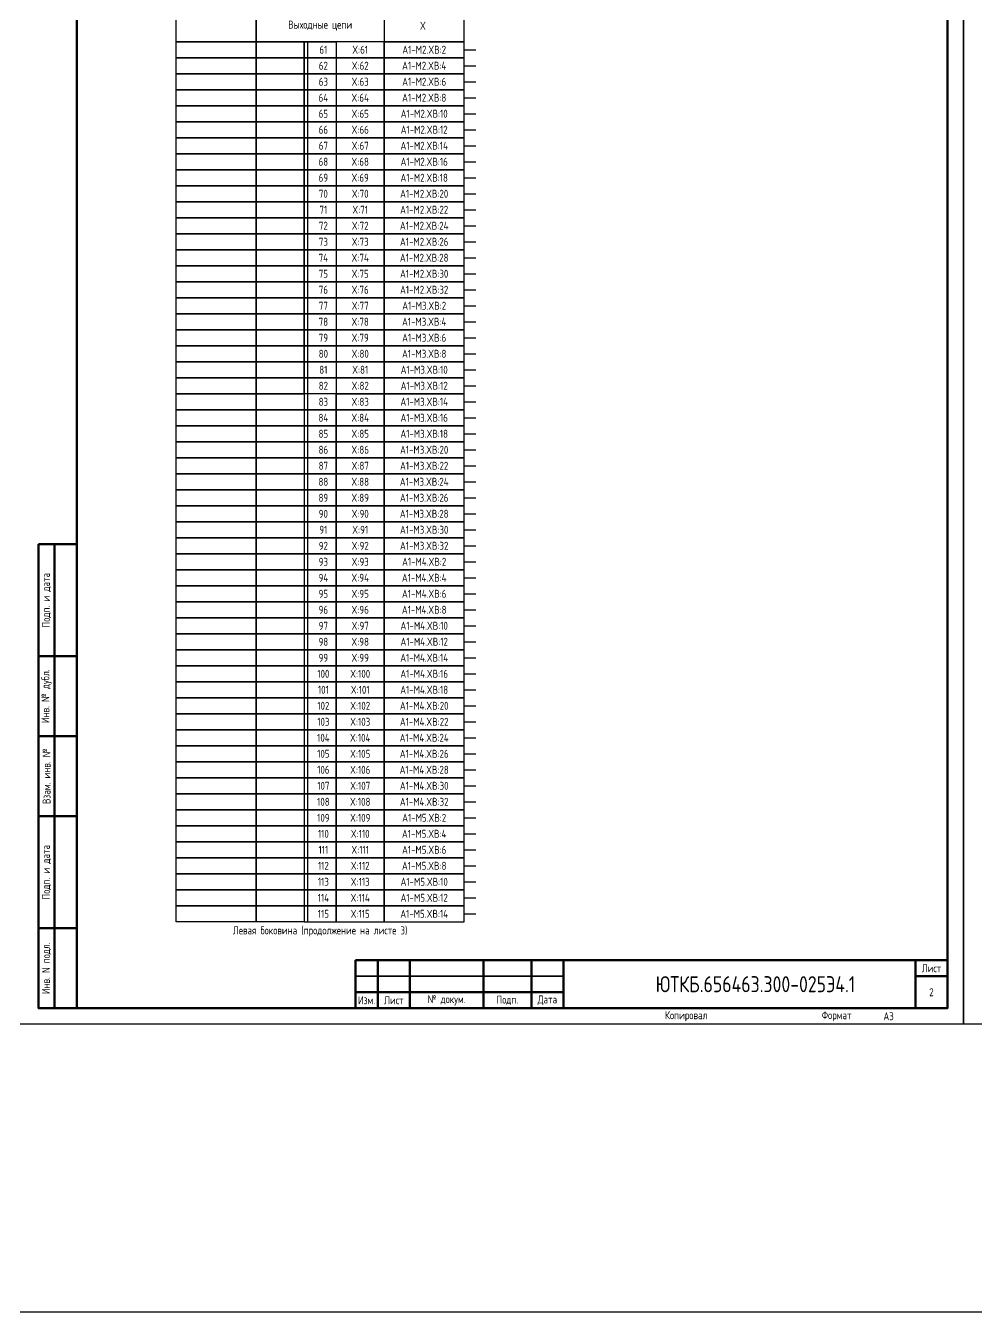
# Model space of a CAD drawing. Header units: millimetres. Extents: x -1036 to 3772, y -90 to 586.
# Drawn here: x 2821 to 3118, y -90 to 312 of the extents above; entities that cross this region are included whole.
import ezdxf

# ---------------------------------------------------------------- set-up
doc = ezdxf.new("R2010")
doc.units = ezdxf.units.MM
doc.styles.add('Gost_type_A', font='GOST_0.TTF')

# ---------------------------------------------------------------- blocks, each defined once
blk = doc.blocks.new('Штамп левый нижний')
at = {"lineweight": 50}
for points in [[(-12, 145), (-7, 145), (-7, 110), (-12, 110)], [(-7, 145), (0, 145), (0, 110), (-7, 110)], [(-12, 110), (-7, 110), (-7, 85), (-12, 85)], [(-7, 110), (0, 110), (0, 85), (-7, 85)], [(-12, 85), (-7, 85), (-7, 60), (-12, 60)], [(-7, 85), (0, 85), (0, 60), (-7, 60)], [(-12, 60), (-7, 60), (-7, 25), (-12, 25)], [(-7, 60), (0, 60), (0, 25), (-7, 25)], [(-12, 25), (-7, 25), (-7, 0), (-12, 0)], [(-7, 25), (0, 25), (0, 0), (-7, 0)]]:
    blk.add_lwpolyline(points, close=True, dxfattribs=at)
at = {"char_height": 2.5, "attachment_point": 5, "rotation": 90, "style": 'Gost_type_A'}
for s, insert, width in [('Подп. и дата', (-9.5, 127.5), 35), ('Инв. № дубл.', (-9.5, 97.5), 25), ('Взам. инв. №', (-9.5, 72.5), 25), ('Подп. и дата', (-9.5, 42.5), 35), ('Инв. N подл.', (-9.5, 12.5), 25)]:
    blk.add_mtext(s, dxfattribs=dict(at, insert=insert, width=width))
blk = doc.blocks.new('Штамп малый нижний')
at = {"lineweight": 50}
for points in [[(-185, 15), (-178, 15), (-178, 5), (-185, 5)], [(-178, 15), (-168, 15), (-168, 5), (-178, 5)], [(-168, 15), (-145, 15), (-145, 5), (-168, 5)], [(-145, 15), (-130, 15), (-130, 5), (-145, 5)], [(-130, 15), (-120, 15), (-120, 5), (-130, 5)], [(-120, 15), (-10, 15), (-10, 0), (-120, 0)], [(-10, 15), (0, 15), (0, 10), (-10, 10)], [(-10, 10), (0, 10), (0, 0), (-10, 0)], [(-185, 5), (-178, 5), (-178, 0), (-185, 0)], [(-178, 5), (-168, 5), (-168, 0), (-178, 0)], [(-168, 5), (-145, 5), (-145, 0), (-168, 0)], [(-145, 5), (-130, 5), (-130, 0), (-145, 0)], [(-130, 5), (-120, 5), (-120, 0), (-130, 0)]]:
    blk.add_lwpolyline(points, close=True, dxfattribs=at)
for points in [[(-185, 15), (-178, 15), (-178, 10), (-185, 10)], [(-178, 15), (-168, 15), (-168, 10), (-178, 10)], [(-168, 15), (-145, 15), (-145, 10), (-168, 10)], [(-145, 15), (-130, 15), (-130, 10), (-145, 10)], [(-130, 15), (-120, 15), (-120, 10), (-130, 10)], [(-185, 10), (-178, 10), (-178, 5), (-185, 5)], [(-178, 10), (-168, 10), (-168, 5), (-178, 5)], [(-168, 10), (-145, 10), (-145, 5), (-168, 5)], [(-145, 10), (-130, 10), (-130, 5), (-145, 5)], [(-130, 10), (-120, 10), (-120, 5), (-130, 5)]]:
    blk.add_lwpolyline(points, close=True)
at = {"char_height": 2.5, "style": 'Gost_type_A'}
for s, insert, width, attachment_point in [('Лист', (-5, 12.5), 10, 5), ('№ докум.', (-156.5, 2.5), 23, 5), ('Изм.', (-181.5, 2.5), 7, 5), ('Лист', (-173, 2.5), 10, 5), ('Подп.', (-137.5, 2.5), 15, 5), ('Дата', (-125, 2.5), 10, 5), ('Копировал', (-75, -2.53), 13.1202, 6), ('Формат', (-30, -2.53), 13.1202, 6)]:
    blk.add_mtext(s, dxfattribs=dict(at, insert=insert, width=width, attachment_point=attachment_point))

msp = doc.modelspace()

# ---------------------------------------------------------------- linework, layer by layer
for p, q in [((2909, 307), (2909, 32)), ((2958, 304.5), (2961.62, 304.5)), ((2958, 299.5), (2961.62, 299.5)), ((2958, 294.5), (2961.62, 294.5)), ((2958, 289.5), (2961.62, 289.5)), ((2958, 284.5), (2961.62, 284.5)), ((2958, 279.5), (2961.62, 279.5)), ((2958, 274.5), (2961.62, 274.5)), ((2958, 269.5), (2961.62, 269.5)), ((2958, 264.5), (2961.62, 264.5)), ((2958, 259.5), (2961.62, 259.5)), ((2958, 254.5), (2961.62, 254.5)), ((2958, 249.5), (2961.62, 249.5)), ((2958, 244.5), (2961.62, 244.5)), ((2958, 239.5), (2961.62, 239.5)), ((2958, 234.5), (2961.62, 234.5)), ((2958, 229.5), (2961.62, 229.5)), ((2958, 224.5), (2961.62, 224.5)), ((2958, 219.5), (2961.62, 219.5)), ((2958, 214.5), (2961.62, 214.5)), ((2958, 209.5), (2961.62, 209.5)), ((2958, 204.5), (2961.62, 204.5)), ((2958, 199.5), (2961.62, 199.5)), ((2958, 194.5), (2961.62, 194.5)), ((2958, 189.5), (2961.62, 189.5)), ((2958, 184.5), (2961.62, 184.5)), ((2958, 179.5), (2961.62, 179.5)), ((2958, 174.5), (2961.62, 174.5)), ((2958, 169.5), (2961.62, 169.5)), ((2958, 164.5), (2961.62, 164.5)), ((2958, 159.5), (2961.62, 159.5)), ((2958, 154.5), (2961.62, 154.5)), ((2958, 149.5), (2961.62, 149.5)), ((2958, 144.5), (2961.62, 144.5)), ((2958, 139.5), (2961.62, 139.5)), ((2958, 134.5), (2961.62, 134.5)), ((2958, 129.5), (2961.62, 129.5)), ((2958, 124.5), (2961.62, 124.5)), ((2958, 119.5), (2961.62, 119.5)), ((2958, 114.5), (2961.62, 114.5)), ((2958, 109.5), (2961.62, 109.5)), ((2958, 104.5), (2961.62, 104.5)), ((2958, 99.5), (2961.62, 99.5)), ((2958, 94.5), (2961.62, 94.5)), ((2958, 89.5), (2961.62, 89.5)), ((2958, 84.5), (2961.62, 84.5)), ((2958, 79.5), (2961.62, 79.5)), ((2958, 74.5), (2961.62, 74.5)), ((2958, 69.5), (2961.62, 69.5)), ((2958, 64.5), (2961.62, 64.5)), ((2958, 59.5), (2961.62, 59.5)), ((2958, 54.5), (2961.62, 54.5)), ((2958, 49.5), (2961.62, 49.5)), ((2958, 44.5), (2961.62, 44.5)), ((2958, 39.5), (2961.62, 39.5)), ((2958, 34.5), (2961.62, 34.5))]:
    msp.add_line(p, q)
for points in [[(-1036, 586), (3772, 586), (3772, -90), (-1036, -90)], [(3114, 420), (3114, 0), (2817, 0), (2817, 420)], [(3411, 420), (3411, 0), (3114, 0), (3114, 420)], [(2868, 317), (2893, 317), (2893, 307), (2868, 307)], [(2893, 317), (2933, 317), (2933, 307), (2893, 307)], [(2958, 317), (2933, 317), (2933, 307), (2958, 307)], [(2868, 307), (2893, 307), (2893, 302), (2868, 302)], [(2893, 307), (2908, 307), (2908, 302), (2893, 302)], [(2908, 307), (2918, 307), (2918, 302), (2908, 302)], [(2933, 307), (2918, 307), (2918, 302), (2933, 302)], [(2958, 307), (2933, 307), (2933, 302), (2958, 302)], [(2868, 302), (2893, 302), (2893, 297), (2868, 297)], [(2893, 302), (2908, 302), (2908, 297), (2893, 297)], [(2908, 302), (2918, 302), (2918, 297), (2908, 297)], [(2933, 302), (2918, 302), (2918, 297), (2933, 297)], [(2958, 302), (2933, 302), (2933, 297), (2958, 297)], [(2868, 297), (2893, 297), (2893, 292), (2868, 292)], [(2893, 297), (2908, 297), (2908, 292), (2893, 292)], [(2908, 297), (2918, 297), (2918, 292), (2908, 292)], [(2933, 297), (2918, 297), (2918, 292), (2933, 292)], [(2958, 297), (2933, 297), (2933, 292), (2958, 292)], [(2868, 292), (2893, 292), (2893, 287), (2868, 287)], [(2893, 292), (2908, 292), (2908, 287), (2893, 287)], [(2908, 292), (2918, 292), (2918, 287), (2908, 287)], [(2933, 292), (2918, 292), (2918, 287), (2933, 287)], [(2958, 292), (2933, 292), (2933, 287), (2958, 287)], [(2868, 287), (2893, 287), (2893, 282), (2868, 282)], [(2893, 287), (2908, 287), (2908, 282), (2893, 282)], [(2908, 287), (2918, 287), (2918, 282), (2908, 282)], [(2933, 287), (2918, 287), (2918, 282), (2933, 282)], [(2958, 287), (2933, 287), (2933, 282), (2958, 282)], [(2868, 282), (2893, 282), (2893, 277), (2868, 277)], [(2893, 282), (2908, 282), (2908, 277), (2893, 277)], [(2908, 282), (2918, 282), (2918, 277), (2908, 277)], [(2933, 282), (2918, 282), (2918, 277), (2933, 277)], [(2958, 282), (2933, 282), (2933, 277), (2958, 277)], [(2868, 277), (2893, 277), (2893, 272), (2868, 272)], [(2893, 277), (2908, 277), (2908, 272), (2893, 272)], [(2908, 277), (2918, 277), (2918, 272), (2908, 272)], [(2933, 277), (2918, 277), (2918, 272), (2933, 272)], [(2958, 277), (2933, 277), (2933, 272), (2958, 272)], [(2868, 272), (2893, 272), (2893, 267), (2868, 267)], [(2893, 272), (2908, 272), (2908, 267), (2893, 267)], [(2908, 272), (2918, 272), (2918, 267), (2908, 267)], [(2933, 272), (2918, 272), (2918, 267), (2933, 267)], [(2958, 272), (2933, 272), (2933, 267), (2958, 267)], [(2868, 267), (2893, 267), (2893, 262), (2868, 262)], [(2893, 267), (2908, 267), (2908, 262), (2893, 262)], [(2908, 267), (2918, 267), (2918, 262), (2908, 262)], [(2933, 267), (2918, 267), (2918, 262), (2933, 262)], [(2958, 267), (2933, 267), (2933, 262), (2958, 262)], [(2868, 262), (2893, 262), (2893, 257), (2868, 257)], [(2893, 262), (2908, 262), (2908, 257), (2893, 257)], [(2908, 262), (2918, 262), (2918, 257), (2908, 257)], [(2933, 262), (2918, 262), (2918, 257), (2933, 257)], [(2958, 262), (2933, 262), (2933, 257), (2958, 257)], [(2868, 257), (2893, 257), (2893, 252), (2868, 252)], [(2893, 257), (2908, 257), (2908, 252), (2893, 252)], [(2908, 257), (2918, 257), (2918, 252), (2908, 252)], [(2933, 257), (2918, 257), (2918, 252), (2933, 252)], [(2958, 257), (2933, 257), (2933, 252), (2958, 252)], [(2868, 252), (2893, 252), (2893, 247), (2868, 247)], [(2893, 252), (2908, 252), (2908, 247), (2893, 247)], [(2908, 252), (2918, 252), (2918, 247), (2908, 247)], [(2933, 252), (2918, 252), (2918, 247), (2933, 247)], [(2958, 252), (2933, 252), (2933, 247), (2958, 247)], [(2868, 247), (2893, 247), (2893, 242), (2868, 242)], [(2893, 247), (2908, 247), (2908, 242), (2893, 242)], [(2908, 247), (2918, 247), (2918, 242), (2908, 242)], [(2933, 247), (2918, 247), (2918, 242), (2933, 242)], [(2958, 247), (2933, 247), (2933, 242), (2958, 242)], [(2868, 242), (2893, 242), (2893, 237), (2868, 237)], [(2893, 242), (2908, 242), (2908, 237), (2893, 237)], [(2908, 242), (2918, 242), (2918, 237), (2908, 237)], [(2933, 242), (2918, 242), (2918, 237), (2933, 237)], [(2958, 242), (2933, 242), (2933, 237), (2958, 237)], [(2868, 237), (2893, 237), (2893, 232), (2868, 232)], [(2893, 237), (2908, 237), (2908, 232), (2893, 232)], [(2908, 237), (2918, 237), (2918, 232), (2908, 232)], [(2933, 237), (2918, 237), (2918, 232), (2933, 232)], [(2958, 237), (2933, 237), (2933, 232), (2958, 232)], [(2868, 232), (2893, 232), (2893, 227), (2868, 227)], [(2893, 232), (2908, 232), (2908, 227), (2893, 227)], [(2908, 232), (2918, 232), (2918, 227), (2908, 227)], [(2933, 232), (2918, 232), (2918, 227), (2933, 227)], [(2958, 232), (2933, 232), (2933, 227), (2958, 227)], [(2868, 227), (2893, 227), (2893, 222), (2868, 222)], [(2893, 227), (2908, 227), (2908, 222), (2893, 222)], [(2908, 227), (2918, 227), (2918, 222), (2908, 222)], [(2933, 227), (2918, 227), (2918, 222), (2933, 222)], [(2958, 227), (2933, 227), (2933, 222), (2958, 222)], [(2868, 222), (2893, 222), (2893, 217), (2868, 217)], [(2893, 222), (2908, 222), (2908, 217), (2893, 217)], [(2908, 222), (2918, 222), (2918, 217), (2908, 217)], [(2933, 222), (2918, 222), (2918, 217), (2933, 217)], [(2958, 222), (2933, 222), (2933, 217), (2958, 217)], [(2868, 217), (2893, 217), (2893, 212), (2868, 212)], [(2893, 217), (2908, 217), (2908, 212), (2893, 212)], [(2908, 217), (2918, 217), (2918, 212), (2908, 212)], [(2933, 217), (2918, 217), (2918, 212), (2933, 212)], [(2958, 217), (2933, 217), (2933, 212), (2958, 212)], [(2868, 212), (2893, 212), (2893, 207), (2868, 207)], [(2893, 212), (2908, 212), (2908, 207), (2893, 207)], [(2908, 212), (2918, 212), (2918, 207), (2908, 207)], [(2933, 212), (2918, 212), (2918, 207), (2933, 207)], [(2958, 212), (2933, 212), (2933, 207), (2958, 207)], [(2868, 207), (2893, 207), (2893, 202), (2868, 202)], [(2893, 207), (2908, 207), (2908, 202), (2893, 202)], [(2908, 207), (2918, 207), (2918, 202), (2908, 202)], [(2933, 207), (2918, 207), (2918, 202), (2933, 202)], [(2958, 207), (2933, 207), (2933, 202), (2958, 202)], [(2868, 202), (2893, 202), (2893, 197), (2868, 197)], [(2893, 202), (2908, 202), (2908, 197), (2893, 197)], [(2908, 202), (2918, 202), (2918, 197), (2908, 197)], [(2933, 202), (2918, 202), (2918, 197), (2933, 197)], [(2958, 202), (2933, 202), (2933, 197), (2958, 197)], [(2868, 197), (2893, 197), (2893, 192), (2868, 192)], [(2893, 197), (2908, 197), (2908, 192), (2893, 192)], [(2918, 197), (2908, 197), (2908, 192), (2918, 192)], [(2933, 197), (2918, 197), (2918, 192), (2933, 192)], [(2958, 197), (2933, 197), (2933, 192), (2958, 192)], [(2868, 192), (2893, 192), (2893, 187), (2868, 187)], [(2893, 192), (2908, 192), (2908, 187), (2893, 187)], [(2918, 192), (2908, 192), (2908, 187), (2918, 187)], [(2933, 192), (2918, 192), (2918, 187), (2933, 187)], [(2958, 192), (2933, 192), (2933, 187), (2958, 187)], [(2868, 187), (2893, 187), (2893, 182), (2868, 182)], [(2893, 187), (2908, 187), (2908, 182), (2893, 182)], [(2918, 187), (2908, 187), (2908, 182), (2918, 182)], [(2933, 187), (2918, 187), (2918, 182), (2933, 182)], [(2958, 187), (2933, 187), (2933, 182), (2958, 182)], [(2868, 182), (2893, 182), (2893, 177), (2868, 177)], [(2893, 182), (2908, 182), (2908, 177), (2893, 177)], [(2918, 182), (2908, 182), (2908, 177), (2918, 177)], [(2933, 182), (2918, 182), (2918, 177), (2933, 177)], [(2958, 182), (2933, 182), (2933, 177), (2958, 177)], [(2868, 177), (2893, 177), (2893, 172), (2868, 172)], [(2893, 177), (2908, 177), (2908, 172), (2893, 172)], [(2918, 177), (2908, 177), (2908, 172), (2918, 172)], [(2933, 177), (2918, 177), (2918, 172), (2933, 172)], [(2958, 177), (2933, 177), (2933, 172), (2958, 172)], [(2868, 172), (2893, 172), (2893, 167), (2868, 167)], [(2893, 172), (2908, 172), (2908, 167), (2893, 167)], [(2918, 172), (2908, 172), (2908, 167), (2918, 167)], [(2933, 172), (2918, 172), (2918, 167), (2933, 167)], [(2958, 172), (2933, 172), (2933, 167), (2958, 167)], [(2868, 167), (2893, 167), (2893, 162), (2868, 162)], [(2893, 167), (2908, 167), (2908, 162), (2893, 162)], [(2918, 167), (2908, 167), (2908, 162), (2918, 162)], [(2933, 167), (2918, 167), (2918, 162), (2933, 162)], [(2958, 167), (2933, 167), (2933, 162), (2958, 162)], [(2868, 162), (2893, 162), (2893, 157), (2868, 157)], [(2893, 162), (2908, 162), (2908, 157), (2893, 157)], [(2918, 162), (2908, 162), (2908, 157), (2918, 157)], [(2933, 162), (2918, 162), (2918, 157), (2933, 157)], [(2958, 162), (2933, 162), (2933, 157), (2958, 157)], [(2868, 157), (2893, 157), (2893, 152), (2868, 152)], [(2893, 157), (2908, 157), (2908, 152), (2893, 152)], [(2918, 157), (2908, 157), (2908, 152), (2918, 152)], [(2933, 157), (2918, 157), (2918, 152), (2933, 152)], [(2958, 157), (2933, 157), (2933, 152), (2958, 152)], [(2868, 152), (2893, 152), (2893, 147), (2868, 147)], [(2893, 152), (2908, 152), (2908, 147), (2893, 147)], [(2918, 152), (2908, 152), (2908, 147), (2918, 147)], [(2933, 152), (2918, 152), (2918, 147), (2933, 147)], [(2958, 152), (2933, 152), (2933, 147), (2958, 147)], [(2868, 147), (2893, 147), (2893, 142), (2868, 142)], [(2893, 147), (2908, 147), (2908, 142), (2893, 142)], [(2918, 147), (2908, 147), (2908, 142), (2918, 142)], [(2933, 147), (2918, 147), (2918, 142), (2933, 142)], [(2958, 147), (2933, 147), (2933, 142), (2958, 142)], [(2868, 142), (2893, 142), (2893, 137), (2868, 137)], [(2893, 142), (2908, 142), (2908, 137), (2893, 137)], [(2918, 142), (2908, 142), (2908, 137), (2918, 137)], [(2933, 142), (2918, 142), (2918, 137), (2933, 137)], [(2958, 142), (2933, 142), (2933, 137), (2958, 137)], [(2868, 137), (2893, 137), (2893, 132), (2868, 132)], [(2893, 137), (2908, 137), (2908, 132), (2893, 132)], [(2918, 137), (2908, 137), (2908, 132), (2918, 132)], [(2933, 137), (2918, 137), (2918, 132), (2933, 132)], [(2958, 137), (2933, 137), (2933, 132), (2958, 132)], [(2868, 132), (2893, 132), (2893, 127), (2868, 127)], [(2893, 132), (2908, 132), (2908, 127), (2893, 127)], [(2918, 132), (2908, 132), (2908, 127), (2918, 127)], [(2933, 132), (2918, 132), (2918, 127), (2933, 127)], [(2958, 132), (2933, 132), (2933, 127), (2958, 127)], [(2868, 127), (2893, 127), (2893, 122), (2868, 122)], [(2893, 127), (2908, 127), (2908, 122), (2893, 122)], [(2918, 127), (2908, 127), (2908, 122), (2918, 122)], [(2933, 127), (2918, 127), (2918, 122), (2933, 122)], [(2958, 127), (2933, 127), (2933, 122), (2958, 122)], [(2868, 122), (2893, 122), (2893, 117), (2868, 117)], [(2893, 122), (2908, 122), (2908, 117), (2893, 117)], [(2918, 122), (2908, 122), (2908, 117), (2918, 117)], [(2933, 122), (2918, 122), (2918, 117), (2933, 117)], [(2958, 122), (2933, 122), (2933, 117), (2958, 117)], [(2868, 117), (2893, 117), (2893, 112), (2868, 112)], [(2893, 117), (2908, 117), (2908, 112), (2893, 112)], [(2918, 117), (2908, 117), (2908, 112), (2918, 112)], [(2933, 117), (2918, 117), (2918, 112), (2933, 112)], [(2958, 117), (2933, 117), (2933, 112), (2958, 112)], [(2868, 112), (2893, 112), (2893, 107), (2868, 107)], [(2893, 112), (2908, 112), (2908, 107), (2893, 107)], [(2918, 112), (2908, 112), (2908, 107), (2918, 107)], [(2933, 112), (2918, 112), (2918, 107), (2933, 107)], [(2958, 112), (2933, 112), (2933, 107), (2958, 107)], [(2868, 107), (2893, 107), (2893, 102), (2868, 102)], [(2893, 107), (2908, 107), (2908, 102), (2893, 102)], [(2918, 107), (2908, 107), (2908, 102), (2918, 102)], [(2933, 107), (2918, 107), (2918, 102), (2933, 102)], [(2958, 107), (2933, 107), (2933, 102), (2958, 102)], [(2868, 102), (2893, 102), (2893, 97), (2868, 97)], [(2893, 102), (2908, 102), (2908, 97), (2893, 97)], [(2918, 102), (2908, 102), (2908, 97), (2918, 97)], [(2933, 102), (2918, 102), (2918, 97), (2933, 97)], [(2958, 102), (2933, 102), (2933, 97), (2958, 97)], [(2868, 97), (2893, 97), (2893, 92), (2868, 92)], [(2893, 97), (2908, 97), (2908, 92), (2893, 92)], [(2918, 97), (2908, 97), (2908, 92), (2918, 92)], [(2933, 97), (2918, 97), (2918, 92), (2933, 92)], [(2958, 97), (2933, 97), (2933, 92), (2958, 92)], [(2868, 92), (2893, 92), (2893, 87), (2868, 87)], [(2893, 92), (2908, 92), (2908, 87), (2893, 87)], [(2918, 92), (2908, 92), (2908, 87), (2918, 87)], [(2933, 92), (2918, 92), (2918, 87), (2933, 87)], [(2958, 92), (2933, 92), (2933, 87), (2958, 87)], [(2868, 87), (2893, 87), (2893, 82), (2868, 82)], [(2893, 87), (2908, 87), (2908, 82), (2893, 82)], [(2918, 87), (2908, 87), (2908, 82), (2918, 82)], [(2933, 87), (2918, 87), (2918, 82), (2933, 82)], [(2958, 87), (2933, 87), (2933, 82), (2958, 82)], [(2868, 82), (2893, 82), (2893, 77), (2868, 77)], [(2893, 82), (2908, 82), (2908, 77), (2893, 77)], [(2918, 82), (2908, 82), (2908, 77), (2918, 77)], [(2933, 82), (2918, 82), (2918, 77), (2933, 77)], [(2958, 82), (2933, 82), (2933, 77), (2958, 77)], [(2868, 77), (2893, 77), (2893, 72), (2868, 72)], [(2893, 77), (2908, 77), (2908, 72), (2893, 72)], [(2918, 77), (2908, 77), (2908, 72), (2918, 72)], [(2933, 77), (2918, 77), (2918, 72), (2933, 72)], [(2958, 77), (2933, 77), (2933, 72), (2958, 72)], [(2868, 72), (2893, 72), (2893, 67), (2868, 67)], [(2893, 72), (2908, 72), (2908, 67), (2893, 67)], [(2918, 72), (2908, 72), (2908, 67), (2918, 67)], [(2933, 72), (2918, 72), (2918, 67), (2933, 67)], [(2958, 72), (2933, 72), (2933, 67), (2958, 67)], [(2868, 67), (2893, 67), (2893, 62), (2868, 62)], [(2893, 67), (2908, 67), (2908, 62), (2893, 62)], [(2918, 67), (2908, 67), (2908, 62), (2918, 62)], [(2933, 67), (2918, 67), (2918, 62), (2933, 62)], [(2958, 67), (2933, 67), (2933, 62), (2958, 62)], [(2868, 62), (2893, 62), (2893, 57), (2868, 57)], [(2893, 62), (2908, 62), (2908, 57), (2893, 57)], [(2918, 62), (2908, 62), (2908, 57), (2918, 57)], [(2933, 62), (2918, 62), (2918, 57), (2933, 57)], [(2958, 62), (2933, 62), (2933, 57), (2958, 57)], [(2868, 57), (2893, 57), (2893, 52), (2868, 52)], [(2893, 57), (2908, 57), (2908, 52), (2893, 52)], [(2918, 57), (2908, 57), (2908, 52), (2918, 52)], [(2933, 57), (2918, 57), (2918, 52), (2933, 52)], [(2958, 57), (2933, 57), (2933, 52), (2958, 52)], [(2868, 52), (2893, 52), (2893, 47), (2868, 47)], [(2893, 52), (2908, 52), (2908, 47), (2893, 47)], [(2918, 52), (2908, 52), (2908, 47), (2918, 47)], [(2933, 52), (2918, 52), (2918, 47), (2933, 47)], [(2958, 52), (2933, 52), (2933, 47), (2958, 47)], [(2868, 47), (2893, 47), (2893, 42), (2868, 42)], [(2893, 47), (2908, 47), (2908, 42), (2893, 42)], [(2918, 47), (2908, 47), (2908, 42), (2918, 42)], [(2933, 47), (2918, 47), (2918, 42), (2933, 42)], [(2958, 47), (2933, 47), (2933, 42), (2958, 42)], [(2868, 42), (2893, 42), (2893, 37), (2868, 37)], [(2893, 42), (2908, 42), (2908, 37), (2893, 37)], [(2918, 42), (2908, 42), (2908, 37), (2918, 37)], [(2933, 42), (2918, 42), (2918, 37), (2933, 37)], [(2958, 42), (2933, 42), (2933, 37), (2958, 37)], [(2868, 37), (2893, 37), (2893, 32), (2868, 32)], [(2893, 37), (2908, 37), (2908, 32), (2893, 32)], [(2918, 37), (2908, 37), (2908, 32), (2918, 32)], [(2933, 37), (2918, 37), (2918, 32), (2933, 32)], [(2958, 37), (2933, 37), (2933, 32), (2958, 32)]]:
    msp.add_lwpolyline(points, close=True)
at = {"lineweight": 50}
msp.add_lwpolyline([(3109, 415), (3109, 5), (2837, 5), (2837, 415)], close=True, dxfattribs=at)

# ---------------------------------------------------------------- block references
at = {"color": 1}
msp.add_blockref('Штамп левый нижний', (2837, 5), dxfattribs=at)
msp.add_blockref('Штамп малый нижний', (3109, 5))

# ---------------------------------------------------------------- texts
at = {"style": 'Gost_type_A'}
for s, insert, char_height, width, attachment_point in [('Выходные цепи ', (2913, 312), 2.5, 40, 5), ('X', (2945.09, 312), 2.5, 25, 5), ('A1-M2.XВ:2', (2945.5, 304.5), 2.5, 25, 5), ('A1-M2.XВ:4', (2945.5, 299.5), 2.5, 25, 5), ('A1-M2.XВ:6', (2945.5, 294.5), 2.5, 25, 5), ('A1-M2.XВ:8', (2945.5, 289.5), 2.5, 25, 5), ('A1-M2.XВ:10', (2945.5, 284.5), 2.5, 25, 5), ('A1-M2.XВ:12', (2945.5, 279.5), 2.5, 25, 5), ('A1-M2.XВ:14', (2945.5, 274.5), 2.5, 25, 5), ('A1-M2.XВ:16', (2945.5, 269.5), 2.5, 25, 5), ('A1-M2.XВ:18', (2945.5, 264.5), 2.5, 25, 5), ('A1-M2.XВ:20', (2945.5, 259.5), 2.5, 25, 5), ('A1-M2.XВ:22', (2945.5, 254.5), 2.5, 25, 5), ('A1-M2.XВ:24', (2945.5, 249.5), 2.5, 25, 5), ('A1-M2.XВ:26', (2945.5, 244.5), 2.5, 25, 5), ('A1-M2.XВ:28', (2945.5, 239.5), 2.5, 25, 5), ('A1-M2.XВ:30', (2945.5, 234.5), 2.5, 25, 5), ('A1-M2.XВ:32', (2945.5, 229.5), 2.5, 25, 5), ('A1-M3.XВ:2', (2945.5, 224.5), 2.5, 25, 5), ('A1-M3.XВ:4', (2945.5, 219.5), 2.5, 25, 5), ('A1-M3.XВ:6', (2945.5, 214.5), 2.5, 25, 5), ('A1-M3.XВ:8', (2945.5, 209.5), 2.5, 25, 5), ('A1-M3.XВ:10', (2945.5, 204.5), 2.5, 25, 5), ('A1-M3.XВ:12', (2945.5, 199.5), 2.5, 25, 5), ('A1-M3.XВ:14', (2945.5, 194.5), 2.5, 25, 5), ('A1-M3.XВ:16', (2945.5, 189.5), 2.5, 25, 5), ('A1-M3.XВ:18', (2945.5, 184.5), 2.5, 25, 5), ('A1-M3.XВ:20', (2945.5, 179.5), 2.5, 25, 5), ('A1-M3.XВ:22', (2945.5, 174.5), 2.5, 25, 5), ('A1-M3.XВ:24', (2945.5, 169.5), 2.5, 25, 5), ('A1-M3.XВ:26', (2945.5, 164.5), 2.5, 25, 5), ('A1-M3.XВ:28', (2945.5, 159.5), 2.5, 25, 5), ('A1-M3.XВ:30', (2945.5, 154.5), 2.5, 25, 5), ('A1-M3.XВ:32', (2945.5, 149.5), 2.5, 25, 5), ('A1-M4.XВ:2', (2945.5, 144.5), 2.5, 25, 5), ('A1-M4.XВ:4', (2945.5, 139.5), 2.5, 25, 5), ('A1-M4.XВ:6', (2945.5, 134.5), 2.5, 25, 5), ('A1-M4.XВ:8', (2945.5, 129.5), 2.5, 25, 5), ('A1-M4.XВ:10', (2945.5, 124.5), 2.5, 25, 5), ('A1-M4.XВ:12', (2945.5, 119.5), 2.5, 25, 5), ('A1-M4.XВ:14', (2945.5, 114.5), 2.5, 25, 5), ('A1-M4.XВ:16', (2945.5, 109.5), 2.5, 25, 5), ('A1-M4.XВ:18', (2945.5, 104.5), 2.5, 25, 5), ('A1-M4.XВ:20', (2945.5, 99.5), 2.5, 25, 5), ('A1-M4.XВ:22', (2945.5, 94.5), 2.5, 25, 5), ('A1-M4.XВ:24', (2945.5, 89.5), 2.5, 25, 5), ('A1-M4.XВ:26', (2945.5, 84.5), 2.5, 25, 5), ('A1-M4.XВ:28', (2945.5, 79.5), 2.5, 25, 5), ('A1-M4.XВ:30', (2945.5, 74.5), 2.5, 25, 5), ('A1-M4.XВ:32', (2945.5, 69.5), 2.5, 25, 5), ('A1-M5.XВ:2', (2945.5, 64.5), 2.5, 25, 5), ('A1-M5.XВ:4', (2945.5, 59.5), 2.5, 25, 5), ('A1-M5.XВ:6', (2945.5, 54.5), 2.5, 25, 5), ('A1-M5.XВ:8', (2945.5, 49.5), 2.5, 25, 5), ('A1-M5.XВ:10', (2945.5, 44.5), 2.5, 25, 5), ('A1-M5.XВ:12', (2945.5, 39.5), 2.5, 25, 5), ('A1-M5.XВ:14', (2945.5, 34.5), 2.5, 25, 5), ('Левая боковина (продолжение на листе 3)', (2913, 29), 2.5, 90, 5), ('ЮТКБ.656463.300-025Э4.1', (3049, 12.5), 5, 120, 5), ('2', (3104, 10), 2.5, 10, 5), ('A3', (3089, 2.5), 2.5, 20, 4), ('A3', (3089, 2.5), 2.5, 20, 4)]:
    msp.add_mtext(s, dxfattribs=dict(at, insert=insert, char_height=char_height, width=width, attachment_point=attachment_point))
at = {"ltscale": 10, "char_height": 2.5, "attachment_point": 5, "style": 'Gost_type_A'}
for s, insert, width in [('61', (2914, 304.5), 8), ('X:61', (2925.5, 304.5), 15), ('62', (2914, 299.5), 8), ('X:62', (2925.5, 299.5), 15), ('63', (2914, 294.5), 8), ('X:63', (2925.5, 294.5), 15), ('64', (2914, 289.5), 8), ('X:64', (2925.5, 289.5), 15), ('65', (2914, 284.5), 8), ('X:65', (2925.5, 284.5), 15), ('66', (2914, 279.5), 8), ('X:66', (2925.5, 279.5), 15), ('67', (2914, 274.5), 8), ('X:67', (2925.5, 274.5), 15), ('68', (2914, 269.5), 8), ('X:68', (2925.5, 269.5), 15), ('69', (2914, 264.5), 8), ('X:69', (2925.5, 264.5), 15), ('70', (2914, 259.5), 8), ('X:70', (2925.5, 259.5), 15), ('71', (2914, 254.5), 8), ('X:71', (2925.5, 254.5), 15), ('72', (2914, 249.5), 8), ('X:72', (2925.5, 249.5), 15), ('73', (2914, 244.5), 8), ('X:73', (2925.5, 244.5), 15), ('74', (2914, 239.5), 8), ('X:74', (2925.5, 239.5), 15), ('75', (2914, 234.5), 8), ('X:75', (2925.5, 234.5), 15), ('76', (2914, 229.5), 8), ('X:76', (2925.5, 229.5), 15), ('77', (2914, 224.5), 8), ('X:77', (2925.5, 224.5), 15), ('78', (2914, 219.5), 8), ('X:78', (2925.5, 219.5), 15), ('79', (2914, 214.5), 8), ('X:79', (2925.5, 214.5), 15), ('80', (2914, 209.5), 8), ('X:80', (2925.5, 209.5), 15), ('81', (2914, 204.5), 8), ('X:81', (2925.5, 204.5), 15), ('82', (2914, 199.5), 8), ('X:82', (2925.5, 199.5), 15), ('83', (2914, 194.5), 8), ('X:83', (2925.5, 194.5), 15), ('84', (2914, 189.5), 8), ('X:84', (2925.5, 189.5), 15), ('85', (2914, 184.5), 8), ('X:85', (2925.5, 184.5), 15), ('86', (2914, 179.5), 8), ('X:86', (2925.5, 179.5), 15), ('87', (2914, 174.5), 8), ('X:87', (2925.5, 174.5), 15), ('88', (2914, 169.5), 8), ('X:88', (2925.5, 169.5), 15), ('89', (2914, 164.5), 8), ('X:89', (2925.5, 164.5), 15), ('90', (2914, 159.5), 8), ('X:90', (2925.5, 159.5), 15), ('91', (2914, 154.5), 8), ('X:91', (2925.5, 154.5), 15), ('92', (2914, 149.5), 8), ('X:92', (2925.5, 149.5), 15), ('93', (2914, 144.5), 8), ('X:93', (2925.5, 144.5), 15), ('94', (2914, 139.5), 8), ('X:94', (2925.5, 139.5), 15), ('95', (2914, 134.5), 8), ('X:95', (2925.5, 134.5), 15), ('96', (2914, 129.5), 8), ('X:96', (2925.5, 129.5), 15), ('97', (2914, 124.5), 8), ('X:97', (2925.5, 124.5), 15), ('98', (2914, 119.5), 8), ('X:98', (2925.5, 119.5), 15), ('99', (2914, 114.5), 8), ('X:99', (2925.5, 114.5), 15), ('100', (2914, 109.5), 8), ('X:100', (2925.5, 109.5), 15), ('101', (2914, 104.5), 8), ('X:101', (2925.5, 104.5), 15), ('102', (2914, 99.5), 8), ('X:102', (2925.5, 99.5), 15), ('103', (2914, 94.5), 8), ('X:103', (2925.5, 94.5), 15), ('104', (2914, 89.5), 8), ('X:104', (2925.5, 89.5), 15), ('105', (2914, 84.5), 8), ('X:105', (2925.5, 84.5), 15), ('106', (2914, 79.5), 8), ('X:106', (2925.5, 79.5), 15), ('107', (2914, 74.5), 8), ('X:107', (2925.5, 74.5), 15), ('108', (2914, 69.5), 8), ('X:108', (2925.5, 69.5), 15), ('109', (2914, 64.5), 8), ('X:109', (2925.5, 64.5), 15), ('110', (2914, 59.5), 8), ('X:110', (2925.5, 59.5), 15), ('111', (2914, 54.5), 8), ('X:111', (2925.5, 54.5), 15), ('112', (2914, 49.5), 8), ('X:112', (2925.5, 49.5), 15), ('113', (2914, 44.5), 8), ('X:113', (2925.5, 44.5), 15), ('114', (2914, 39.5), 8), ('X:114', (2925.5, 39.5), 15), ('115', (2914, 34.5), 8), ('X:115', (2925.5, 34.5), 15)]:
    msp.add_mtext(s, dxfattribs=dict(at, insert=insert, width=width))

doc.saveas('drawing.dxf')
